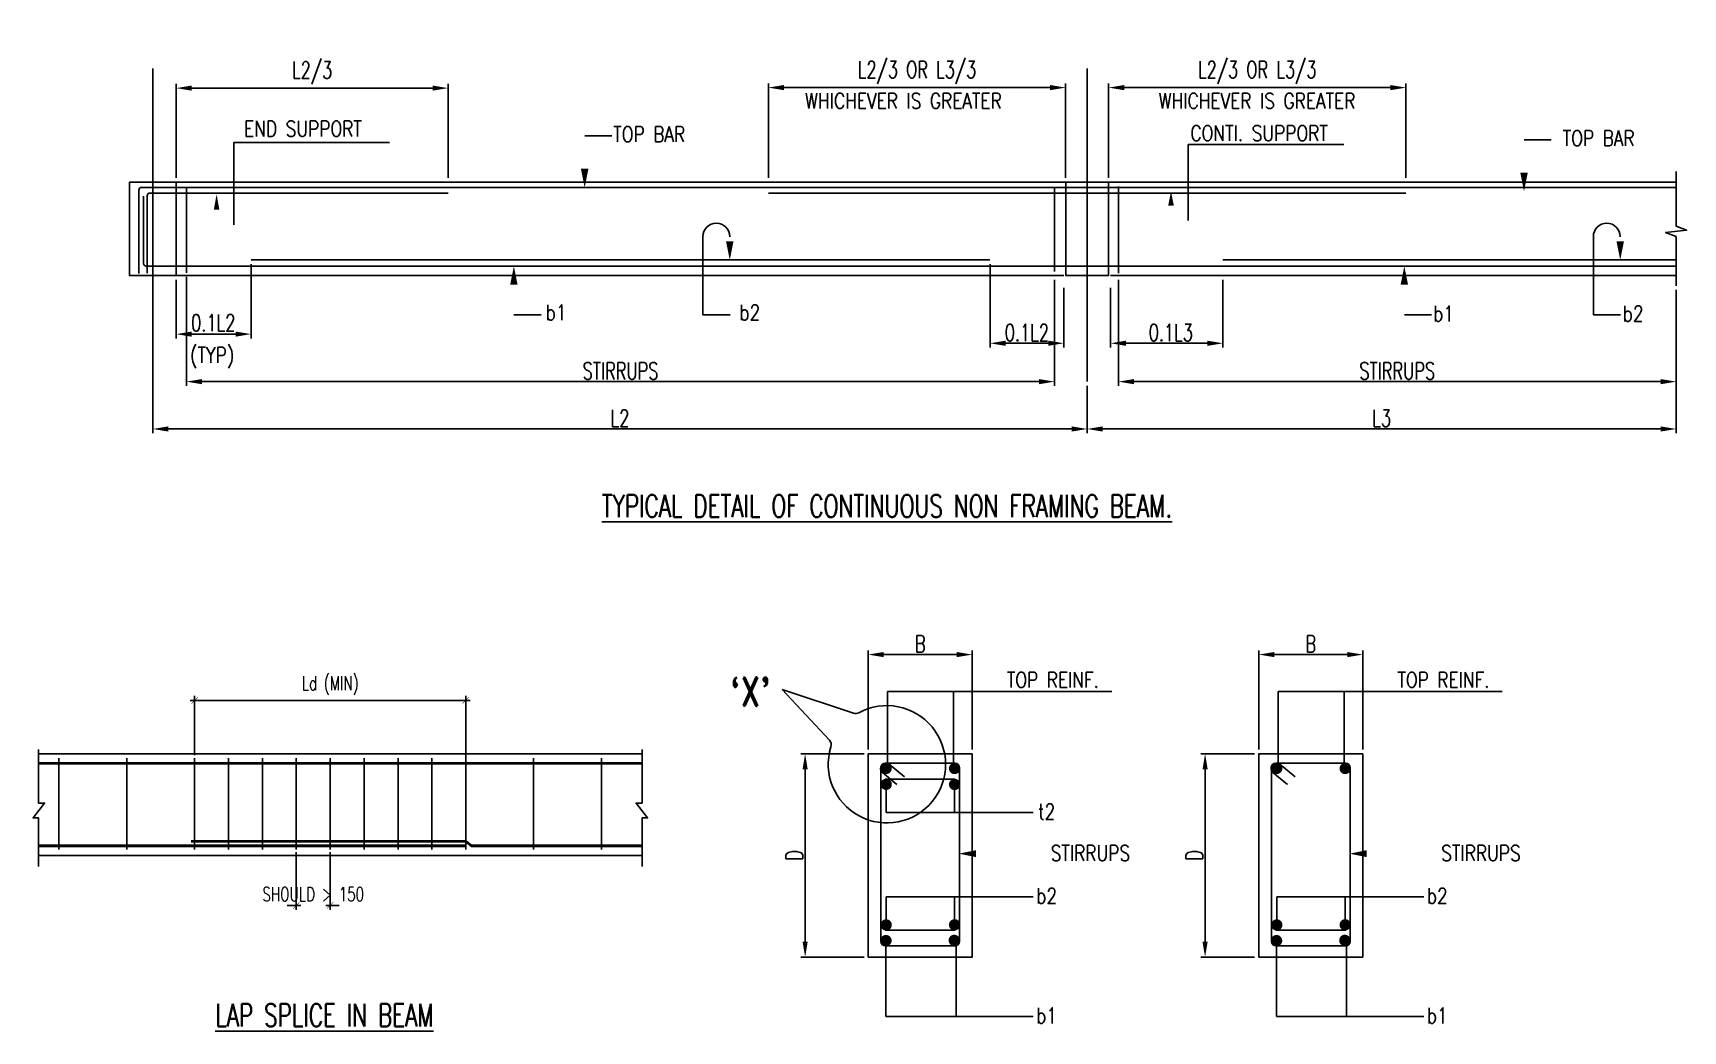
# Model space of a CAD drawing. Extents: x 489124 to 794428, y -356295 to -29813.
# Drawn here: x 544391 to 573594, y -131105 to -113440 of the extents above; entities that cross this region are included whole.
import ezdxf
from ezdxf.enums import TextEntityAlignment as Align
from ezdxf.lldxf.tags import DXFTag

# ---------------------------------------------------------------- set-up
doc = ezdxf.new("R2010")
doc.units = 0
doc.header["$LTSCALE"] = 500
doc.header["$MEASUREMENT"] = 0
doc.layers.get('DEFPOINTS').update_dxf_attribs({"color": 4})
for name, color, linetype in [('08', 4, 'Continuous'), ('BEAM', 4, 'Continuous'), ('BRAKE LINE', 8, 'Continuous'), ('CEN', 8, 'CENTER'), ('DIM', 5, 'Continuous'), ('DIM1', 5, 'Continuous'), ('LINK', 2, 'Continuous'), ('MISC', 5, 'Continuous'), ('REINFORCEMENT', 6, 'Continuous'), ('ST', 6, 'Continuous'), ('STEEL', 6, 'Continuous'), ('TXT', 4, 'Continuous'), ('TXT1', 2, 'Continuous')]:
    doc.layers.add(name, color=color, linetype=linetype)
doc.layers.add('HEADING-TXT', color=1, linetype='Continuous', lineweight=25)
doc.styles.add('ROMAND', font='romand')
doc.styles.add('ROMANS', font='r.shx', dxfattribs={"width": 0.7, "bigfont": 'bigfont.shx'})
doc.styles.add('ROMENT', font='r.shx', dxfattribs={"bigfont": 'bigfont.shx'})
tags = doc.linetypes.add('CENTER', pattern=[2, 1.25, -0.25, 0.25, -0.25]).pattern_tags.tags
tags[10:11] = [DXFTag(74, 4), DXFTag(75, 0), DXFTag(340, '0'), DXFTag(46, 1.0), DXFTag(50, 0.0), DXFTag(44, 0.0), DXFTag(45, 0.0)]
tags[8:9] = [DXFTag(74, 4), DXFTag(75, 0), DXFTag(340, '0'), DXFTag(46, 1.0), DXFTag(50, 0.0), DXFTag(44, 0.0), DXFTag(45, 0.0)]
tags[6:7] = [DXFTag(74, 4), DXFTag(75, 0), DXFTag(340, '0'), DXFTag(46, 1.0), DXFTag(50, 0.0), DXFTag(44, 0.0), DXFTag(45, 0.0)]
tags[4:5] = [DXFTag(74, 4), DXFTag(75, 0), DXFTag(340, '0'), DXFTag(46, 1.0), DXFTag(50, 0.0), DXFTag(44, 0.0), DXFTag(45, 0.0)]
doc.dimstyles.new('Copy of INT2TIMES', dxfattribs={"dimtxt": 300, "dimasz": 275, "dimexe": 75, "dimexo": 75, "dimgap": 40, "dimtad": 1, "dimdec": 0, "dimlfac": 0.5, "dimrnd": 5, "dimzin": 0, "dimdsep": 46, "dimtxsty": 'ROMANS', "dimcen": -1, "dimclrd": 5, "dimclre": 5, "dimclrt": 4, "dimadec": 0, "dimazin": 0, "dimtfac": 1, "dimtdec": 0, "dimtix": 1, "dimtofl": 0, "dimtmove": 2, "dimatfit": 3, "dimfxl": 0, "dimtolj": 1, "dimtzin": 0, "dimarcsym": 0})
doc.dimstyles.new('INT', dxfattribs={"dimtxt": 250, "dimasz": 80, "dimexe": 50, "dimexo": 50, "dimgap": 75, "dimtad": 1, "dimdec": 0, "dimzin": 0, "dimdsep": 46, "dimtxsty": 'ROMANS', "dimblk": 'DIMTICK', "dimblk1": 'DIMTICK', "dimblk2": 'DIMTICK', "dimsah": 1, "dimcen": -0.25, "dimclrd": 5, "dimclre": 5, "dimclrt": 4, "dimadec": 0, "dimazin": 0, "dimtfac": 1, "dimtdec": 0, "dimtix": 1, "dimtofl": 0, "dimtmove": 2, "dimatfit": 3, "dimldrblk": 'DIMTICK', "dimfxl": 0, "dimtolj": 1, "dimtzin": 0, "dimarcsym": 0})

# ---------------------------------------------------------------- blocks, each defined once
blk = doc.blocks.new('*D276')
at = {"layer": 'DEFPOINTS', "color": 0, "ltscale": 2}
for p in [(546511, -119099), (563049, -119611), (546511, -120449)]:
    blk.add_point(p, dxfattribs=at)
at = {"layer": 'DIM', "color": 5, "lineweight": -2, "ltscale": 2}
for p, q in [((546511, -119174), (546511, -120524)), ((563049, -119686), (563049, -120524)), ((562774, -120449), (546786, -120449))]:
    blk.add_line(p, q, dxfattribs=at)
at = {"layer": 'DIM', "color": 5, "ltscale": 2}
for points in [[(546786, -120403), (546786, -120495), (546511, -120449)], [(562774, -120403), (562774, -120495), (563049, -120449)]]:
    blk.add_solid(points, dxfattribs=at)
at = {"layer": 'DIM', "color": 4, "ltscale": 2, "insert": (554780, -120259), "char_height": 300, "attachment_point": 5, "style": 'ROMANS'}
blk.add_mtext('\\A1;L2', dxfattribs=at)
blk = doc.blocks.new('*D277')
at = {"layer": 'DEFPOINTS', "color": 0, "ltscale": 2}
for p in [(547109, -117684), (562470, -117732), (547109, -119611)]:
    blk.add_point(p, dxfattribs=at)
at = {"layer": 'DIM', "color": 5, "lineweight": -2, "ltscale": 2}
for p, q in [((547109, -117759), (547109, -119686)), ((562470, -117807), (562470, -119686)), ((562195, -119611), (547384, -119611))]:
    blk.add_line(p, q, dxfattribs=at)
at = {"layer": 'DIM', "color": 5, "ltscale": 2}
for points in [[(547384, -119565), (547384, -119657), (547109, -119611)], [(562195, -119565), (562195, -119657), (562470, -119611)]]:
    blk.add_solid(points, dxfattribs=at)
at = {"layer": 'DIM', "color": 4, "ltscale": 2, "insert": (554790, -119421), "char_height": 300, "attachment_point": 5, "style": 'ROMANS'}
blk.add_mtext('\\A1;STIRRUPS', dxfattribs=at)
blk = doc.blocks.new('*D278')
at = {"layer": 'DEFPOINTS', "color": 0, "ltscale": 2}
for p in [(563462, -117876), (565452, -117732), (565452, -118932)]:
    blk.add_point(p, dxfattribs=at)
at = {"layer": 'DIM', "color": 5, "lineweight": -2, "ltscale": 2}
for p, q in [((563462, -117951), (563462, -119007)), ((565452, -117807), (565452, -119007)), ((563737, -118932), (565177, -118932))]:
    blk.add_line(p, q, dxfattribs=at)
at = {"layer": 'DIM', "color": 5, "ltscale": 2}
for points in [[(563737, -118886), (563737, -118978), (563462, -118932)], [(565177, -118886), (565177, -118978), (565452, -118932)]]:
    blk.add_solid(points, dxfattribs=at)
at = {"layer": 'DIM', "color": 4, "ltscale": 2, "insert": (564457, -118742), "char_height": 300, "attachment_point": 5, "style": 'ROMANS'}
blk.add_mtext('\\A1;{\\A1; 0.1L3}', dxfattribs=at)
blk = doc.blocks.new('*D279')
at = {"layer": 'DEFPOINTS', "color": 0, "ltscale": 2}
for p in [(561329, -117457), (562635, -117876), (561329, -118932)]:
    blk.add_point(p, dxfattribs=at)
at = {"layer": 'DIM', "color": 5, "lineweight": -2, "ltscale": 2}
for p, q in [((561329, -117532), (561329, -119007)), ((562635, -117951), (562635, -119007)), ((562360, -118932), (561604, -118932))]:
    blk.add_line(p, q, dxfattribs=at)
at = {"layer": 'DIM', "color": 5, "ltscale": 2}
for points in [[(561604, -118886), (561604, -118978), (561329, -118932)], [(562360, -118886), (562360, -118978), (562635, -118932)]]:
    blk.add_solid(points, dxfattribs=at)
at = {"layer": 'DIM', "color": 4, "ltscale": 2, "insert": (561982, -118742), "char_height": 300, "attachment_point": 5, "style": 'ROMANS'}
blk.add_mtext('\\A1;{\\A1;0.1L2}', dxfattribs=at)
blk = doc.blocks.new('*D280')
at = {"layer": 'DEFPOINTS', "color": 0, "ltscale": 2}
for p in [(563602, -117732), (573472, -117914), (563602, -119611)]:
    blk.add_point(p, dxfattribs=at)
at = {"layer": 'DIM', "color": 5, "lineweight": -2, "ltscale": 2}
for p, q in [((563602, -117807), (563602, -119686)), ((573472, -117989), (573472, -119686)), ((573198, -119611), (563877, -119611))]:
    blk.add_line(p, q, dxfattribs=at)
at = {"layer": 'DIM', "color": 5, "ltscale": 2}
for points in [[(563877, -119565), (563877, -119657), (563602, -119611)], [(573198, -119565), (573198, -119657), (573472, -119611)]]:
    blk.add_solid(points, dxfattribs=at)
at = {"layer": 'DIM', "color": 4, "ltscale": 2, "insert": (568537, -119421), "char_height": 300, "attachment_point": 5, "style": 'ROMANS'}
blk.add_mtext('\\A1;STIRRUPS', dxfattribs=at)
blk = doc.blocks.new('*D281')
at = {"layer": 'DEFPOINTS', "color": 0, "ltscale": 2}
for p in [(573472, -117914), (563049, -119611), (563049, -120449)]:
    blk.add_point(p, dxfattribs=at)
at = {"layer": 'DIM', "color": 5, "lineweight": -2, "ltscale": 2}
for p, q in [((573472, -117989), (573472, -120524)), ((563049, -119686), (563049, -120524)), ((573198, -120449), (563324, -120449))]:
    blk.add_line(p, q, dxfattribs=at)
at = {"layer": 'DIM', "color": 5, "ltscale": 2}
for points in [[(563324, -120403), (563324, -120495), (563049, -120449)], [(573198, -120403), (573198, -120495), (573472, -120449)]]:
    blk.add_solid(points, dxfattribs=at)
at = {"layer": 'DIM', "color": 4, "ltscale": 2, "insert": (568261, -120259), "char_height": 300, "attachment_point": 5, "style": 'ROMANS'}
blk.add_mtext('\\A1;L3', dxfattribs=at)
blk = doc.blocks.new('*D288')
at = {"layer": 'DEFPOINTS', "color": 0, "ltscale": 2}
for p in [(551738, -114416), (546925, -116078), (551738, -116078)]:
    blk.add_point(p, dxfattribs=at)
at = {"layer": 'DIM', "color": 5, "lineweight": -2, "ltscale": 2}
for p, q in [((546925, -116003), (546925, -114341)), ((547200, -114416), (551463, -114416)), ((551738, -116003), (551738, -114341))]:
    blk.add_line(p, q, dxfattribs=at)
at = {"layer": 'DIM', "color": 5, "ltscale": 2}
for points in [[(547200, -114370), (547200, -114461), (546925, -114416)], [(551463, -114370), (551463, -114461), (551738, -114416)]]:
    blk.add_solid(points, dxfattribs=at)
at = {"layer": 'DIM', "color": 4, "ltscale": 2, "insert": (549331, -114147), "char_height": 300, "attachment_point": 5, "style": 'ROMANS'}
blk.add_mtext('\\A1;L2/3', dxfattribs=at)
blk = doc.blocks.new('*D289')
at = {"layer": 'DEFPOINTS', "color": 0}
for p in [(557408, -114407), (557408, -116078), (562668, -116078)]:
    blk.add_point(p, dxfattribs=at)
at = {"layer": 'TXT', "color": 5, "lineweight": -2}
for p, q in [((557408, -116003), (557408, -114332)), ((562393, -114407), (557683, -114407)), ((562668, -116003), (562668, -114332))]:
    blk.add_line(p, q, dxfattribs=at)
at = {"layer": 'TXT', "color": 5}
for points in [[(557683, -114361), (557683, -114453), (557408, -114407)], [(562393, -114361), (562393, -114453), (562668, -114407)]]:
    blk.add_solid(points, dxfattribs=at)
at = {"layer": 'TXT', "color": 4, "insert": (560038, -114138), "char_height": 300, "attachment_point": 5, "style": 'ROMANS'}
blk.add_mtext('\\A1;L2/3 OR L3/3', dxfattribs=at)
blk = doc.blocks.new('*D290')
at = {"layer": 'DEFPOINTS', "color": 0, "ltscale": 2}
for p in [(568689, -114407), (563429, -116078), (568689, -116078)]:
    blk.add_point(p, dxfattribs=at)
at = {"layer": 'DIM', "color": 5, "lineweight": -2, "ltscale": 2}
for p, q in [((563429, -116003), (563429, -114332)), ((563704, -114407), (568414, -114407)), ((568689, -116003), (568689, -114332))]:
    blk.add_line(p, q, dxfattribs=at)
at = {"layer": 'DIM', "color": 5, "ltscale": 2}
for points in [[(563704, -114361), (563704, -114453), (563429, -114407)], [(568414, -114361), (568414, -114453), (568689, -114407)]]:
    blk.add_solid(points, dxfattribs=at)
at = {"layer": 'DIM', "color": 4, "ltscale": 2, "insert": (566059, -114138), "char_height": 300, "attachment_point": 5, "style": 'ROMANS'}
blk.add_mtext('\\A1;L2/3 OR L3/3', dxfattribs=at)
blk = doc.blocks.new('*D297')
at = {"layer": 'DEFPOINTS', "color": 0, "ltscale": 2}
for p in [(548250, -117457), (546925, -117732), (548250, -118770)]:
    blk.add_point(p, dxfattribs=at)
at = {"layer": 'DIM', "color": 5, "lineweight": -2, "ltscale": 2}
for p, q in [((548250, -117532), (548250, -118845)), ((546925, -117807), (546925, -118845)), ((547200, -118770), (547975, -118770))]:
    blk.add_line(p, q, dxfattribs=at)
at = {"layer": 'DIM', "color": 5, "ltscale": 2}
for points in [[(547200, -118724), (547200, -118816), (546925, -118770)], [(547975, -118724), (547975, -118816), (548250, -118770)]]:
    blk.add_solid(points, dxfattribs=at)
at = {"layer": 'DIM', "color": 4, "ltscale": 2, "insert": (547582, -118570), "char_height": 300, "attachment_point": 5, "style": 'ROMANS'}
blk.add_mtext('\\A1;0.1L2', dxfattribs=at)
blk = doc.blocks.new('*D301')
at = {"layer": 'DEFPOINTS', "color": 0, "ltscale": 2}
for p in [(561014, -124442), (559174, -126197), (561014, -126197)]:
    blk.add_point(p, dxfattribs=at)
at = {"layer": 'DIM', "color": 5, "lineweight": -2, "ltscale": 2}
for p, q in [((559174, -126122), (559174, -124367)), ((561014, -126122), (561014, -124367)), ((559449, -124442), (560739, -124442))]:
    blk.add_line(p, q, dxfattribs=at)
at = {"layer": 'DIM', "color": 5, "ltscale": 2}
for points in [[(559449, -124396), (559449, -124488), (559174, -124442)], [(560739, -124396), (560739, -124488), (561014, -124442)]]:
    blk.add_solid(points, dxfattribs=at)
at = {"layer": 'DIM', "color": 4, "ltscale": 2, "insert": (560094, -124252), "char_height": 300, "attachment_point": 5, "style": 'ROMANS'}
blk.add_mtext('\\A1;B', dxfattribs=at)
blk = doc.blocks.new('*D303')
at = {"layer": 'DEFPOINTS', "color": 0, "ltscale": 2}
for p in [(558057, -126197), (559174, -126197), (559174, -129797)]:
    blk.add_point(p, dxfattribs=at)
at = {"layer": 'DIM', "color": 5, "lineweight": -2, "ltscale": 2}
for p, q in [((559099, -126197), (557982, -126197)), ((558057, -129522), (558057, -126472)), ((559099, -129797), (557982, -129797))]:
    blk.add_line(p, q, dxfattribs=at)
at = {"layer": 'DIM', "color": 5, "ltscale": 2}
for points in [[(558011, -126472), (558103, -126472), (558057, -126197)], [(558011, -129522), (558103, -129522), (558057, -129797)]]:
    blk.add_solid(points, dxfattribs=at)
at = {"layer": 'DIM', "color": 4, "ltscale": 2, "insert": (557867, -127997), "char_height": 300, "attachment_point": 5, "rotation": 90, "style": 'ROMANS'}
blk.add_mtext('\\A1;D', dxfattribs=at)
blk = doc.blocks.new('DIMTICK')
for p, q in [((-1, 0), (1, 0)), ((0, 1), (0, -1))]:
    blk.add_line(p, q)
at = {"color": 2, "const_width": 0.1}
blk.add_lwpolyline([(0.71, 0.71), (-0.71, -0.71)], dxfattribs=at)
blk = doc.blocks.new('*D305')
at = {"layer": 'DEFPOINTS', "color": 0}
for p in [(552051, -125254), (547251, -126275), (552051, -126357)]:
    blk.add_point(p, dxfattribs=at)
at = {"layer": 'DIM', "color": 5, "lineweight": -2}
for p, q in [((547251, -126225), (547251, -125204)), ((547331, -125254), (551971, -125254)), ((552051, -126307), (552051, -125204))]:
    blk.add_line(p, q, dxfattribs=at)
at = {"layer": 'DIM', "color": 5, "lineweight": -2, "xscale": 80, "yscale": 80, "zscale": 80, "rotation": 180}
blk.add_blockref('DIMTICK', (547251, -125254), dxfattribs=at)
at = {"layer": 'DIM', "color": 5, "lineweight": -2, "xscale": 80, "yscale": 80, "zscale": 80}
blk.add_blockref('DIMTICK', (552051, -125254), dxfattribs=at)
at = {"layer": 'DIM', "color": 4, "insert": (549651, -124988), "char_height": 250, "attachment_point": 5, "style": 'ROMANS'}
blk.add_mtext('\\A1;Ld (MIN)', dxfattribs=at)
blk = doc.blocks.new('*D306')
at = {"layer": 'DEFPOINTS', "color": 0}
for p in [(549051, -127892), (549651, -127892), (549651, -128882)]:
    blk.add_point(p, dxfattribs=at)
at = {"layer": 'DIM', "color": 5, "lineweight": -2}
for p, q in [((549051, -127942), (549051, -128932)), ((549651, -127942), (549651, -128932)), ((548971, -128882), (548891, -128882)), ((549731, -128882), (549811, -128882))]:
    blk.add_line(p, q, dxfattribs=at)
at = {"layer": 'DIM', "color": 5, "lineweight": -2, "xscale": 80, "yscale": 80, "zscale": 80}
blk.add_blockref('DIMTICK', (549051, -128882), dxfattribs=at)
at = {"layer": 'DIM', "color": 5, "lineweight": -2, "xscale": 80, "yscale": 80, "zscale": 80, "rotation": 180}
blk.add_blockref('DIMTICK', (549651, -128882), dxfattribs=at)
at = {"layer": 'DIM', "color": 4, "insert": (549351, -128682), "char_height": 250, "attachment_point": 5, "style": 'ROMANS'}
blk.add_mtext('\\A1;SHOULD > 150', dxfattribs=at)
blk = doc.blocks.new('*D270')
at = {"layer": 'DEFPOINTS', "color": 0, "ltscale": 2}
for p in [(567927, -124442), (566087, -126197), (567927, -126197)]:
    blk.add_point(p, dxfattribs=at)
at = {"layer": 'DIM', "color": 5, "lineweight": -2, "ltscale": 2}
for p, q in [((566087, -126122), (566087, -124367)), ((567927, -126122), (567927, -124367)), ((566362, -124442), (567652, -124442))]:
    blk.add_line(p, q, dxfattribs=at)
at = {"layer": 'DIM', "color": 5, "ltscale": 2}
for points in [[(566362, -124396), (566362, -124488), (566087, -124442)], [(567652, -124396), (567652, -124488), (567927, -124442)]]:
    blk.add_solid(points, dxfattribs=at)
at = {"layer": 'DIM', "color": 4, "ltscale": 2, "insert": (567007, -124252), "char_height": 300, "attachment_point": 5, "style": 'ROMANS'}
blk.add_mtext('\\A1;B', dxfattribs=at)
blk = doc.blocks.new('*D271')
at = {"layer": 'DEFPOINTS', "color": 0, "ltscale": 2}
for p in [(565136, -126197), (566087, -126197), (566087, -129797)]:
    blk.add_point(p, dxfattribs=at)
at = {"layer": 'DIM', "color": 5, "lineweight": -2, "ltscale": 2}
for p, q in [((566012, -126197), (565061, -126197)), ((565136, -129522), (565136, -126472)), ((566012, -129797), (565061, -129797))]:
    blk.add_line(p, q, dxfattribs=at)
at = {"layer": 'DIM', "color": 5, "ltscale": 2}
for points in [[(565090, -126472), (565182, -126472), (565136, -126197)], [(565090, -129522), (565182, -129522), (565136, -129797)]]:
    blk.add_solid(points, dxfattribs=at)
at = {"layer": 'DIM', "color": 4, "ltscale": 2, "insert": (564946, -127997), "char_height": 300, "attachment_point": 5, "rotation": 90, "style": 'ROMANS'}
blk.add_mtext('\\A1;D', dxfattribs=at)

msp = doc.modelspace()

# ---------------------------------------------------------------- linework, layer by layer
at = {"layer": '08'}
for p, q in [((546097.793, -116078.404), (573472.5, -116078.404)), ((546924.668, -116078.404), (546924.668, -117732.154)), ((562668.368, -116078.404), (562668.368, -117732.154)), ((563429.093, -116078.404), (563429.093, -117732.154)), ((546097.793, -117732.154), (546924.668, -117732.154)), ((546924.668, -117732.154), (562635.293, -117732.154)), ((562668.368, -117732.154), (563429.093, -117732.154)), ((563462.168, -117732.154), (573472.5, -117732.154))]:
    msp.add_line(p, q, dxfattribs=at)
at = {"layer": '08', "elevation": 0}
for points in [[(546097.793, -116078.404), (546924.668, -116078.404), (546924.668, -117732.154), (546097.793, -117732.154)], [(562668.368, -116078.404), (563429.093, -116078.404), (563429.093, -117732.154), (562668.368, -117732.154)]]:
    msp.add_lwpolyline(points, close=True, dxfattribs=at)
at = {"layer": 'BEAM'}
for p, q in [((544489.067, -126196.634), (555170.115, -126196.634)), ((544489.067, -127996.634), (555170.115, -127996.634))]:
    msp.add_line(p, q, dxfattribs=at)
at = {"layer": 'BEAM', "elevation": 0}
for points in [[(561014, -126196.634), (559174, -126196.634), (559174, -129796.634), (561014, -129796.634)], [(567927, -126196.634), (566087, -126196.634), (566087, -129796.634), (567927, -129796.634)]]:
    msp.add_lwpolyline(points, close=True, dxfattribs=at)
at = {"layer": 'BRAKE LINE', "ltscale": 2, "elevation": 0}
msp.add_lwpolyline([(573472.5, -117914.326), (573472.5, -117044.383), (573286.849, -116972.149), (573658.151, -116930.872), (573472.5, -116858.637), (573472.5, -115889.361)], dxfattribs=at)
at = {"layer": 'CEN'}
for p, q in [((546511.23, -114066.407), (546511.23, -119611.277)), ((563048.73, -114066.407), (563048.73, -119611.277))]:
    msp.add_line(p, q, dxfattribs=at)
at = {"layer": 'DIM', "ltscale": 2}
for p, q in [((554636.299, -115261.167), (554154.913, -115261.167)), ((571262.235, -115331.167), (570780.849, -115331.167)), ((547943.969, -116838.169), (547943.969, -115380.115)), ((547943.969, -115380.115), (550699.16, -115380.115)), ((564836.474, -115415.097), (567591.665, -115415.097)), ((564836.474, -116758.169), (564836.474, -115415.097)), ((556247.359, -118427.708), (556247.359, -117045.164)), ((572007.795, -118427.708), (572007.795, -117045.164)), ((553383.358, -118427.708), (552901.972, -118427.708)), ((556728.745, -118427.708), (556247.359, -118427.708)), ((569143.794, -118427.708), (568662.408, -118427.708)), ((572489.181, -118427.708), (572007.795, -118427.708)), ((559491.43, -126738.789), (559491.43, -127238.089)), ((560702.079, -126740.867), (560702.079, -127240.166)), ((559491.43, -127238.089), (562092, -127238.089)), ((559491.43, -129226.933), (559491.43, -128727.634)), ((559491.43, -128727.634), (562092, -128727.634)), ((560702.079, -129224.856), (560702.079, -128725.557)), ((566404.43, -129226.933), (566404.43, -128727.634)), ((566404.43, -128727.634), (569005, -128727.634)), ((567615.079, -129224.856), (567615.079, -128725.557)), ((559487.75, -129454.585), (559487.75, -130847.655)), ((566400.75, -129454.585), (566400.75, -130847.655)), ((559487.75, -130847.655), (562092, -130847.655)), ((566400.75, -130847.655), (569005, -130847.655))]:
    msp.add_line(p, q, dxfattribs=at)
at = {"layer": 'DIM'}
for p, q in [((557651.316, -125058.857), (558485.841, -125958.999)), ((558914.238, -125479.296), (557651.316, -125058.857)), ((559514.037, -125095.658), (563483.214, -125095.658)), ((566427.037, -125095.658), (570396.214, -125095.658))]:
    msp.add_line(p, q, dxfattribs=at)
at = {"layer": 'DIM', "ltscale": 2, "elevation": 0, "flags": 128}
for points in [[(554154.913, -115261.167, 0, 0, 0), (554154.913, -116173.779, 0, 132.3, 0), (554154.913, -115843.248, 132.3, 132.3, 0)], [(570780.849, -115331.167, 0, 0, 0), (570780.849, -116243.779, 0, 132.3, 0), (570780.849, -115913.248, 132.3, 132.3, 0)], [(564836.474, -116758.169, 0, 0, 0), (564532.764, -116758.169, 0, 0, 0), (564532.764, -116246.002, 0, 99.225, 0), (564532.764, -116493.9, 99.225, 99.225, 0)], [(547943.969, -116838.169, 0, 0, 0), (547640.259, -116838.169, 0, 0, 0), (547640.259, -116294.581, 0, 99.225, 0), (547640.259, -116570.041, 99.225, 99.225, 0)], [(556722.835, -117045.164, 0, 0, 0), (556722.835, -117459.025, 0, 132.3, 0), (556722.835, -117128.494, 132.3, 132.3, 0)], [(572483.271, -117045.164, 0, 0, 0), (572483.271, -117459.025, 0, 132.3, 0), (572483.271, -117128.494, 132.3, 132.3, 0)], [(552901.972, -118427.708, 0, 0, 0), (552901.972, -117566.779, 0, 132.3, 0), (552901.972, -117897.309, 132.3, 132.3, 0)], [(568662.408, -118427.708, 0, 0, 0), (568662.408, -117566.779, 0, 132.3, 0), (568662.408, -117897.309, 132.3, 132.3, 0)], [(562341.372, -127965.725, 0, 0, 0), (560776.35, -127965.725, 0, 122.425, 0), (561082.211, -127965.725, 0, 0, 0)], [(569254.372, -127965.725, 0, 0, 0), (567689.35, -127965.725, 0, 122.425, 0), (567995.211, -127965.725, 0, 0, 0)]]:
    msp.add_lwpolyline(points, format="xyseb", dxfattribs=at)
at = {"layer": 'DIM', "ltscale": 2}
for centre in [(556485.097, -117045.164), (572245.533, -117045.164)]:
    msp.add_arc(centre, 237.738, 0, 180, dxfattribs=at)
at = {"layer": 'DIM'}
for centre, radius, start, end in [((559503.994, -126383.631), 1038.125, 162.769959, 118.4573681), ((558952.142, -125365.44), 120, 251.5869007, 298.4573681), ((558397.842, -126040.584), 120, 342.769959, 42.8337243)]:
    msp.add_arc(centre, radius, start, end, dxfattribs=at)
at = {"layer": 'DIM1'}
for p, q in [((559514.037, -126366.2), (559514.037, -125095.658)), ((560684.188, -126366.2), (560684.188, -125095.658)), ((566427.037, -126366.2), (566427.037, -125095.658)), ((567597.188, -126366.2), (567597.188, -125095.658)), ((560728.11, -129454.585), (560728.11, -130847.655)), ((567641.11, -129454.585), (567641.11, -130847.655))]:
    msp.add_line(p, q, dxfattribs=at)
at = {"layer": 'LINK'}
for p, q in [((547109.359, -116176.313), (547109.359, -117683.647)), ((562469.65, -116171.026), (562469.65, -117662.027)), ((563602.109, -116156.781), (563602.109, -117690.517))]:
    msp.add_line(p, q, dxfattribs=at)
at = {"layer": 'MISC', "elevation": 0}
for points in [[(544489.067, -126124.97), (544489.067, -127071.309), (544595.426, -127071.309), (544390.89, -127333.397), (544489.067, -127333.397), (544489.067, -128195.461)], [(555170.115, -126124.97), (555170.115, -127071.309), (555063.756, -127071.309), (555268.293, -127333.397), (555170.115, -127333.397), (555170.115, -128195.461)]]:
    msp.add_lwpolyline(points, dxfattribs=at)
at = {"layer": 'REINFORCEMENT', "linetype": 'Continuous'}
for p, q in [((546411.093, -116324.029), (546411.093, -117693.36)), ((546461.093, -116274.029), (551738.105, -116274.029)), ((557408.418, -116274.029), (568689.043, -116274.029)), ((548250.292, -117456.529), (561328.717, -117456.529)), ((565452.036, -117456.529), (573472.5, -117456.529))]:
    msp.add_line(p, q, dxfattribs=at)
at = {"layer": 'REINFORCEMENT', "linetype": 'Continuous', "const_width": 100, "elevation": 0}
for points in [[(559441.43, -126456.356, 1), (559541.43, -126456.356, 1)], [(560652.079, -126458.433, 1), (560752.079, -126458.433, 1)], [(566354.43, -126456.356, 1), (566454.43, -126456.356, 1)], [(567565.079, -126458.433, 1), (567665.079, -126458.433, 1)], [(559441.43, -126738.789, 1), (559541.43, -126738.789, 1)], [(560652.079, -126740.867, 1), (560752.079, -126740.867, 1)], [(559441.43, -129226.933, -1), (559541.43, -129226.933, -1)], [(560652.079, -129224.856, -1), (560752.079, -129224.856, -1)], [(566354.43, -129226.933, -1), (566454.43, -129226.933, -1)], [(567565.079, -129224.856, -1), (567665.079, -129224.856, -1)], [(559437.75, -129504.585, 1), (559537.75, -129504.585, 1)], [(560646.098, -129500.309, 1), (560746.098, -129500.309, 1)], [(566350.75, -129504.585, 1), (566450.75, -129504.585, 1)], [(567559.098, -129500.309, 1), (567659.098, -129500.309, 1)]]:
    msp.add_lwpolyline(points, format="xyb", close=True, dxfattribs=at)
at = {"layer": 'REINFORCEMENT', "linetype": 'Continuous'}
msp.add_arc((546461.093, -116324.029), 50, 90, 180, dxfattribs=at)
at = {"layer": 'ST'}
for p, q in [((546263.168, -116223.779), (546263.168, -117697.65)), ((546313.168, -116173.779), (573472.5, -116173.779)), ((546345.855, -116327.477), (546345.855, -117516.779)), ((546395.855, -117566.779), (548991.855, -117566.779)), ((546924.668, -117566.779), (565291.848, -117566.779)), ((565294.23, -117566.779), (573472.5, -117566.779))]:
    msp.add_line(p, q, dxfattribs=at)
for centre, start, end in [((546313.168, -116223.779), 90, 180), ((546395.855, -117516.779), 180, 270)]:
    msp.add_arc(centre, 50, start, end, dxfattribs=at)
at = {"layer": 'STEEL'}
for p, q in [((544851.031, -126275.354), (544851.031, -127891.914)), ((546051.031, -126275.354), (546051.031, -127891.914)), ((547251.031, -126275.354), (547251.031, -127891.914)), ((547851.031, -126275.354), (547851.031, -127891.914)), ((548451.031, -126275.354), (548451.031, -127891.914)), ((549051.031, -126275.354), (549051.031, -127891.914)), ((549651.031, -126275.354), (549651.031, -127891.914)), ((550251.031, -126275.354), (550251.031, -127891.914)), ((550851.031, -126275.354), (550851.031, -127891.914)), ((551451.031, -126275.354), (551451.031, -127891.914)), ((552051.031, -126275.354), (552051.031, -127891.914)), ((553251.031, -126275.354), (553251.031, -127891.914)), ((554451.031, -126275.354), (554451.031, -127891.914)), ((559396.308, -126446.2), (559396.308, -129519.522)), ((559476.308, -126366.2), (560711.692, -126366.2)), ((560791.692, -126446.2), (560791.692, -129519.522)), ((566309.308, -126446.2), (566309.308, -129519.522)), ((566389.308, -126366.2), (567624.692, -126366.2)), ((567704.692, -126446.2), (567704.692, -129519.522)), ((559476.308, -126648.634), (560711.692, -126648.634)), ((552051.031, -127736.634), (552150.254, -127816.634)), ((552051.031, -127756.634), (552150.254, -127836.634)), ((552150.254, -127816.634), (555170.115, -127816.634)), ((559476.308, -129317.089), (560711.692, -129317.089)), ((566389.308, -129317.089), (567624.692, -129317.089)), ((559476.308, -129599.522), (560711.692, -129599.522)), ((566389.308, -129599.522), (567624.692, -129599.522))]:
    msp.add_line(p, q, dxfattribs=at)
at = {"layer": 'STEEL', "elevation": 0}
for points in [[(544489.067, -126356.634), (555170.115, -126356.634)], [(544489.067, -126376.634), (555170.115, -126376.634)], [(544489.067, -127816.634), (552051.031, -127816.634)], [(544489.067, -127836.634), (552051.031, -127836.634)], [(547187.671, -127736.634), (552051.031, -127736.634)], [(547187.671, -127756.634), (552051.031, -127756.634)], [(552150.254, -127836.634), (555170.115, -127836.634)]]:
    msp.add_lwpolyline(points, dxfattribs=at)
for points in [[(559682.796, -126744.319), (559424.469, -126530.036, -1), (559545.916, -126383.628), (559815.757, -126607.463)], [(566595.796, -126744.319), (566337.469, -126530.036, -1), (566458.916, -126383.628), (566728.757, -126607.463)]]:
    msp.add_lwpolyline(points, format="xyb", dxfattribs=at)
at = {"layer": 'STEEL'}
for centre, start, end in [((559476.308, -126446.2), 90, 180), ((560711.692, -126446.2), 0, 90), ((566389.308, -126446.2), 90, 180), ((567624.692, -126446.2), 0, 90), ((559476.308, -129519.522), 180, 270), ((560711.692, -129519.522), 270, 0), ((566389.308, -129519.522), 180, 270), ((567624.692, -129519.522), 270, 0)]:
    msp.add_arc(centre, 80, start, end, dxfattribs=at)

# ---------------------------------------------------------------- texts
at = {"layer": 'HEADING-TXT', "color": 6, "style": 'ROMANS', "width": 0.7}
msp.add_text('%%UTYPICAL DETAIL OF CONTINUOUS NON FRAMING BEAM.', height=400, dxfattribs=at).set_placement((554459.449, -122011.776))
msp.add_text('%%ULAP SPLICE IN BEAM', height=400, dxfattribs=at).set_placement((549549.799, -130824.517), align=Align.MIDDLE)
at = {"layer": 'TXT', "style": 'ROMENT', "width": 0.8}
for s, p in [('WHICHEVER IS GREATER', (558059.063, -114778.609)), ('WHICHEVER IS GREATER', (564317.46, -114778.609)), ('END SUPPORT', (548128.473, -115271.781)), ('TOP BAR', (554661.84, -115369.361)), ('CONTI. SUPPORT', (564876.52, -115350.062)), ('TOP BAR', (571465.08, -115439.361)), ('b1', (553465.888, -118525.037)), ('b2', (556894.46, -118525.037)), ('b1', (569175.328, -118544.767)), ('b2', (572527.948, -118544.767)), ('(TYP)', (547172.061, -119278.148)), ('STIRRUPS', (562403.919, -128092.129)), ('STIRRUPS', (569316.919, -128092.129))]:
    msp.add_text(s, height=275, dxfattribs=at).set_placement(p)
at = {"layer": 'TXT', "linetype": 'ByBlock', "style": 'ROMANS', "width": 0.8}
for s, p in [('TOP REINF.', (562442.31, -124889.715)), ('TOP REINF.', (569355.31, -124889.715)), ('t2', (562332.732, -127222.306)), ('b2', (562332.732, -128711.852)), ('b2', (569245.732, -128711.852)), ('b1', (562332.732, -130831.873)), ('b1', (569245.732, -130831.873))]:
    msp.add_text(s, height=275, dxfattribs=at).set_placement(p, align=Align.MIDDLE)
at = {"layer": 'TXT1', "style": 'ROMAND', "width": 0.8}
msp.add_text("`X'", height=500, dxfattribs=at).set_placement((557086.075, -125348.604), align=Align.CENTER)

# ---------------------------------------------------------------- dimensions: what is measured, and where the dimension line sits
at = {"layer": 'DIM', "ltscale": 2}
for base, p1, p2, angle, text, picture, middle in [((568689.043, -114406.759), (563429.093, -116078.404), (568689.043, -116078.404), 180, 'L2/3 OR L3/3', '*D290', (566059.068, -114138.188)), ((547109.359, -119611.277), (562469.65, -117732.154), (547109.359, -117683.647), 180, 'STIRRUPS', '*D277', (554789.504, -119421.277)), ((561328.717, -118932.271), (562635.293, -117875.524), (561328.717, -117456.529), 180, '{\\A1;0.1L2}', '*D279', (561982.005, -118742.271)), ((563048.73, -120448.811), (573472.5, -117914.326), (563048.73, -119611.277), 180, 'L3', '*D281', (568260.615, -120258.811)), ((565452.036, -118932.271), (563462.168, -117875.524), (565452.036, -117732.154), 180, '{\\A1; 0.1L3}', '*D278', (564457.102, -118742.271)), ((563602.109, -119611.277), (573472.5, -117914.326), (563602.109, -117732.154), 180, 'STIRRUPS', '*D280', (568537.305, -119421.277)), ((546511.23, -120448.811), (563048.73, -119611.277), (546511.23, -119099.244), 180, 'L2', '*D276', (554779.98, -120258.811)), ((558056.913, -126196.634), (559174, -129796.634), (559174, -126196.634), 90, 'D', '*D303', (557866.913, -127996.634)), ((565135.913, -126196.634), (566087, -129796.634), (566087, -126196.634), 90, 'D', '*D271', (564945.913, -127996.634))]:
    dim = msp.add_linear_dim(base=base, p1=p1, p2=p2, angle=angle, text=text, dimstyle='Copy of INT2TIMES', dxfattribs=at)
    dim.commit()
    dim.dimension.update_dxf_attribs({"geometry": picture, "text_midpoint": middle})
for base, p1, p2, text, picture, middle in [((551738.105, -114415.579), (546924.668, -116078.404), (551738.105, -116078.404), 'L2/3', '*D288', (549331.387, -114147.008)), ((561014, -124442.232), (559174, -126196.634), (561014, -126196.634), 'B', '*D301', (560094, -124252.232)), ((567927, -124442.232), (566087, -126196.634), (567927, -126196.634), 'B', '*D270', (567007, -124252.232))]:
    dim = msp.add_linear_dim(base=base, p1=p1, p2=p2, text=text, dimstyle='Copy of INT2TIMES', dxfattribs=at)
    dim.commit()
    dim.dimension.update_dxf_attribs({"geometry": picture, "text_midpoint": middle})
dim = msp.add_linear_dim(base=(548250.292, -118770), p1=(546924.668, -117732.154), p2=(548250.292, -117456.529), text='0.1L2', dimstyle='Copy of INT2TIMES', dxfattribs=at)
dim.commit()
dim.dimension.update_dxf_attribs({"geometry": '*D297', "text_midpoint": (547581.564, -118570), "dimtype": 160})
at = {"layer": 'DIM'}
for base, p1, p2, text, picture, middle in [((552051.031, -125253.716), (547251.031, -126275.354), (552051.031, -126356.634), 'Ld (MIN)', '*D305', (549651.031, -124988.24)), ((549651.031, -128882.023), (549051.031, -127891.914), (549651.031, -127891.914), 'SHOULD > 150', '*D306', (549351.031, -128682.023))]:
    dim = msp.add_linear_dim(base=base, p1=p1, p2=p2, text=text, dimstyle='INT', dxfattribs=at)
    dim.commit()
    dim.dimension.update_dxf_attribs({"geometry": picture, "text_midpoint": middle})
at = {"layer": 'TXT'}
dim = msp.add_linear_dim(base=(557408.418, -114406.759), p1=(562668.368, -116078.404), p2=(557408.418, -116078.404), text='L2/3 OR L3/3', dimstyle='Copy of INT2TIMES', dxfattribs=at)
dim.commit()
dim.dimension.update_dxf_attribs({"geometry": '*D289', "text_midpoint": (560038.393, -114138.188)})

doc.saveas('drawing.dxf')
